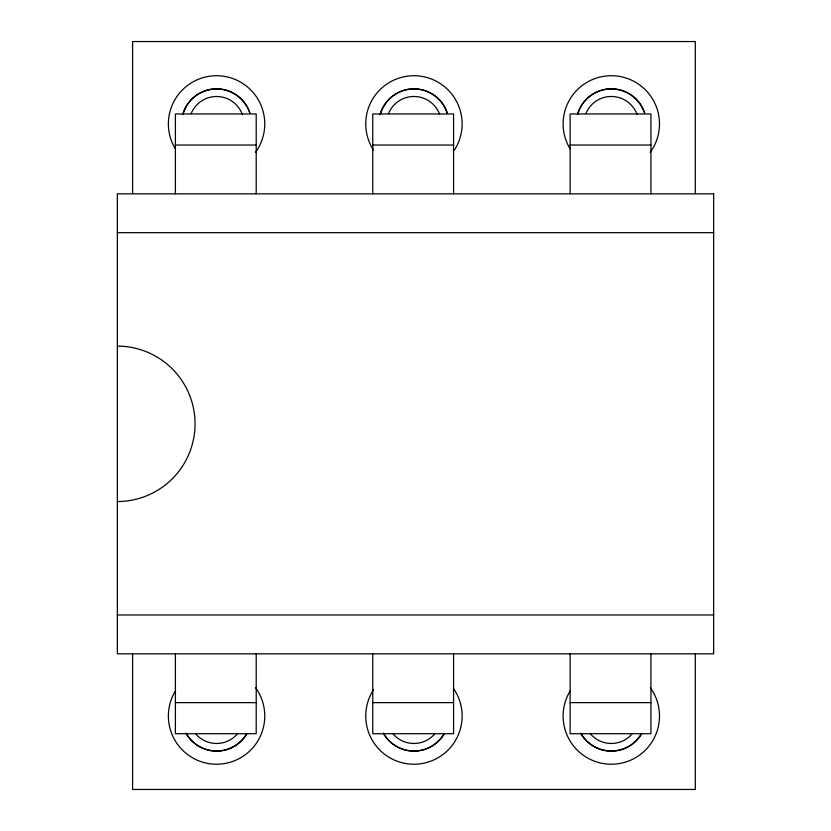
<?xml version="1.0" encoding="UTF-8"?>
<svg xmlns="http://www.w3.org/2000/svg" width="831" height="831" viewBox="0 0 831 831"><rect width="100%" height="100%" fill="white"/><g stroke="black" fill="none" stroke-linecap="round" stroke-linejoin="round"><path stroke-width="1.25" d="M175.393 145.03L256.208 145.03M372.766 145.03L453.57 145.03M570.128 145.03L650.943 145.03M117.348 232.68L713.652 232.68M117.348 614.982L713.652 614.982M175.393 702.631L256.208 702.631M372.766 702.631L453.57 702.631M570.128 702.631L650.943 702.631M695.308 193.592L695.308 41.55L132.586 41.55L132.586 193.592M695.308 654.07L695.308 789.45L132.586 789.45L132.586 654.07M650.943 193.831L650.943 113.951L570.128 113.951L570.128 193.831M650.943 653.831L650.943 733.711L570.128 733.711L570.128 653.831M453.57 193.831L453.57 113.951L372.766 113.951L372.766 193.831M453.57 653.831L453.57 733.711L372.766 733.711L372.766 653.831M256.208 193.831L256.208 113.951L175.393 113.951L175.393 193.831M256.208 653.831L256.208 733.711L175.393 733.711L175.393 653.831M117.348 346.122A77.709 77.709 0 0 1 195.056 423.831A77.709 77.709 0 0 1 117.348 501.54M577.67 114.564A34.912 34.912 0 0 1 644.482 113.006M380.297 114.564A34.912 34.912 0 0 1 447.109 113.006M182.934 114.564A34.912 34.912 0 0 1 249.736 113.006M246.641 733.773A34.912 34.912 0 0 1 186.165 733.212M631.757 734.324A27.444 27.444 0 0 1 590.498 733.929M585.834 113.712A27.444 27.444 0 0 1 636.982 114.221M434.395 734.324A27.444 27.444 0 0 1 393.136 733.929M388.461 113.712A27.444 27.444 0 0 1 439.609 114.221M237.022 734.324A27.444 27.444 0 0 1 195.763 733.929M191.099 113.712A27.444 27.444 0 0 1 242.237 114.221M444.014 733.773A34.912 34.912 0 0 1 383.538 733.212M641.376 733.773A34.912 34.912 0 0 1 580.911 733.212M380.079 114.501A35.151 35.151 0 0 1 447.327 112.943M373.431 150.027A48.188 48.188 0 0 1 382.447 87.442A48.188 48.188 0 0 1 445.676 87.65A48.188 48.188 0 0 1 454.266 150.286M577.441 114.501A35.151 35.151 0 0 1 644.7 112.943M570.128 148.946A48.188 48.188 0 0 1 581.108 86.362A48.188 48.188 0 0 1 644.586 89.062A48.188 48.188 0 0 1 650.206 152.353M650.382 687.829A48.188 48.188 0 0 1 644.368 751.099A48.188 48.188 0 0 1 580.859 753.385A48.188 48.188 0 0 1 570.305 690.717M641.574 733.898A35.151 35.151 0 0 1 580.703 733.326M453.747 688.868A48.188 48.188 0 0 1 446.07 751.951A48.188 48.188 0 0 1 382.52 752.574A48.188 48.188 0 0 1 373.607 689.657M444.211 733.898A35.151 35.151 0 0 1 383.34 733.326M182.706 114.501A35.151 35.151 0 0 1 249.954 112.943M175.393 148.946A48.188 48.188 0 0 1 186.362 86.362A48.188 48.188 0 0 1 249.851 89.062A48.188 48.188 0 0 1 255.47 152.353M255.647 687.829A48.188 48.188 0 0 1 249.632 751.099A48.188 48.188 0 0 1 186.113 753.385A48.188 48.188 0 0 1 175.57 690.717M246.838 733.898A35.151 35.151 0 0 1 185.967 733.326M713.652 193.831L117.348 193.831L117.348 653.831L713.652 653.831L713.652 193.831"/></g></svg>
